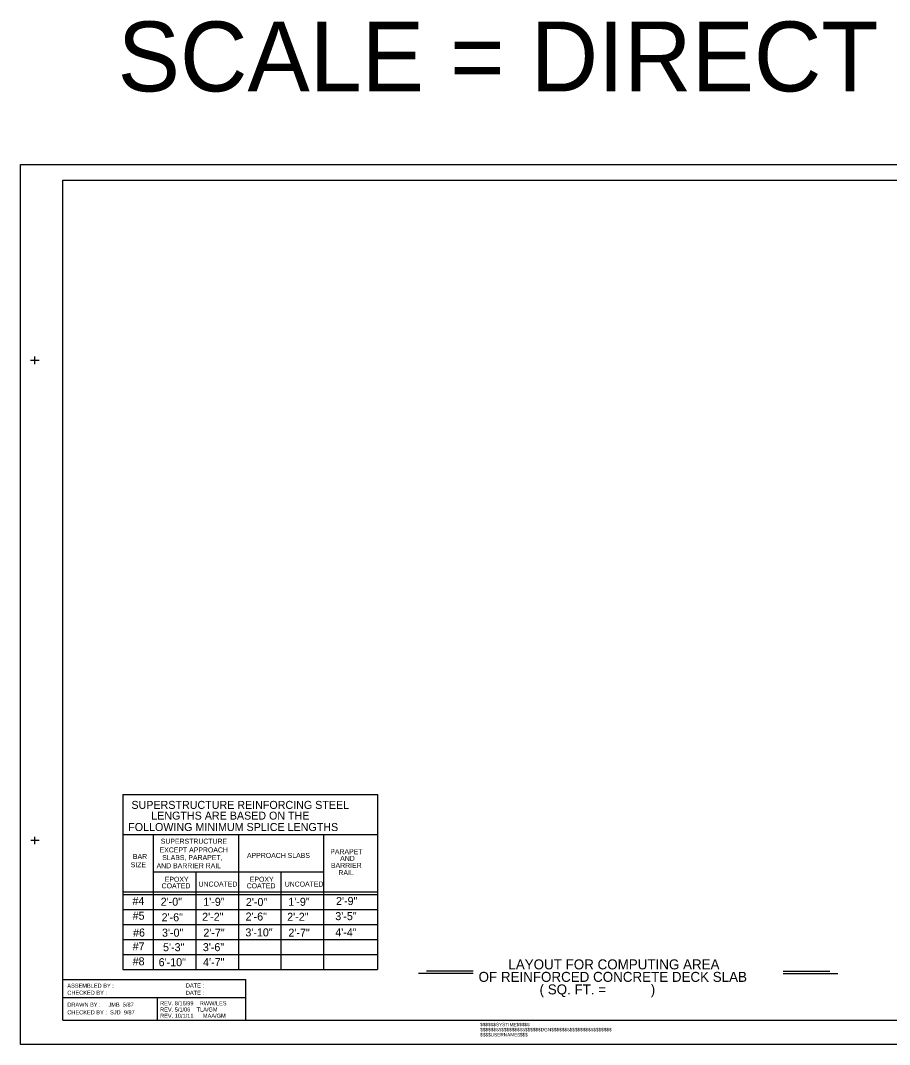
# Model space of a CAD drawing. Extents: x 0 to 331, y 0 to 256.
# Drawn here: x 0 to 217.1, y 0 to 256 of the extents above; entities that cross this region are included whole.
import ezdxf

# ---------------------------------------------------------------- set-up
doc = ezdxf.new("R2010")
doc.units = 0
for name, color, linetype in [('Plan Sheet', 7, 'Continuous'), ('Plot Label', 7, 'Continuous'), ('Plot Shape', 7, 'Continuous'), ('Text', 7, 'Continuous'), ('User Information Notes', 7, 'Continuous')]:
    doc.layers.add(name, color=color, linetype=linetype)

msp = doc.modelspace()

# ---------------------------------------------------------------- linework, layer by layer
at = {"layer": 'Plan Sheet'}
for p, q in [((0, 220), (0, 220)), ((10.54, 216.06), (330.54, 216.06)), ((10.54, 6.06), (10.54, 216.06)), ((3.57, 170.06), (3.57, 171.95)), ((2.51, 171.06), (4.7, 171.06)), ((25.55, 62.51), (89.17, 62.51)), ((25.55, 62.51), (25.55, 18.76)), ((89.17, 62.51), (89.17, 18.76)), ((3.57, 50.07), (3.57, 51.88)), ((25.55, 52.51), (89.17, 52.51)), ((33.18, 52.51), (33.18, 18.76)), ((54.43, 52.51), (54.43, 18.76)), ((75.68, 52.51), (75.68, 18.76)), ((2.55, 51.06), (4.65, 51.06)), ((33.18, 43.13), (75.68, 43.13)), ((43.81, 43.13), (43.81, 18.76)), ((65.06, 43.13), (65.06, 18.76)), ((25.55, 38.13), (89.17, 38.13)), ((25.55, 37.51), (89.17, 37.51)), ((25.55, 33.76), (89.17, 33.76)), ((25.55, 30.01), (89.17, 30.01)), ((25.55, 26.26), (89.17, 26.26)), ((25.55, 22.51), (89.17, 22.51)), ((25.55, 18.76), (89.17, 18.76)), ((10.54, 16.24), (56.28, 16.24)), ((56.28, 6.06), (56.28, 16.24)), ((56.28, 16.24), (56.28, 16.24)), ((56.28, 11.65), (10.54, 11.65)), ((34.21, 6.06), (34.21, 11.65)), ((10.54, 6.06), (330.54, 6.06)), ((10.54, 6.06), (56.28, 6.06)), ((0, 0), (0, 0))]:
    msp.add_line(p, q, dxfattribs=at)
at = {"layer": 'Plot Shape'}
msp.add_lwpolyline([(0, 220), (330.63, 220), (330.63, 0), (0, 0)], close=True, dxfattribs=at)
at = {"layer": 'Text'}
for p, q in [((113.1, 18.37), (101.44, 18.37)), ((190.52, 18.37), (202.18, 18.37)), ((113.1, 17.75), (99.44, 17.75)), ((190.52, 17.75), (204.18, 17.75))]:
    msp.add_line(p, q, dxfattribs=at)
at = {"layer": 'User Information Notes'}
for p, q in [((10.54, 216.06), (10.54, 216.06)), ((34.87, 6.68), (34.87, 6.68))]:
    msp.add_line(p, q, dxfattribs=at)

# ---------------------------------------------------------------- texts
at = {"layer": 'Plan Sheet'}
for s, height, p in [('SUPERSTRUCTURE REINFORCING STEEL', 2, (27.72, 58.9)), ('LENGTHS ARE BASED ON THE ', 2, (32.67, 56.22)), ('FOLLOWING MINIMUM SPLICE LENGTHS', 2, (26.92, 53.37)), ('SUPERSTRUCTURE', 1.25, (35.04, 50.19)), ('EXCEPT APPROACH', 1.25, (34.75, 48.02)), ('PARAPET', 1.25, (77.4, 47.58)), ('BAR', 1.25, (28.09, 46.38)), ('SLABS, PARAPET, ', 1.25, (35.41, 46.11)), ('APPROACH SLABS', 1.25, (56.59, 46.64)), ('AND', 1.25, (79.87, 45.91)), ('SIZE', 1.25, (27.54, 44.32)), ('AND BARRIER RAIL', 1.25, (34, 44.07)), ('BARRIER', 1.25, (77.57, 44.16)), ('RAIL', 1.25, (79.44, 42.34)), ('EPOXY ', 1.25, (36.05, 40.68)), ('EPOXY ', 1.25, (57.3, 40.68)), ('COATED', 1.25, (35.27, 39.04)), ('UNCOATED', 1.25, (44.51, 39.48)), ('COATED', 1.25, (56.52, 39.04)), ('UNCOATED', 1.25, (66.02, 39.48)), ('#4', 2, (27.98, 34.9)), ('2\'-0"', 2, (35.03, 34.7)), ('1\'-9"', 2, (45.67, 34.68)), ('2\'-0"', 2, (56.32, 34.63)), ('1\'-9"', 2, (66.92, 34.68)), ('2\'-9"', 2, (78.84, 34.87)), ('#5', 2, (28.02, 31.2)), ('2\'-6"', 2, (35.26, 30.81)), ('2\'-2"', 2, (45.39, 30.93)), ('2\'-6"', 2, (56.25, 31)), ('2\'-2"', 2, (66.64, 30.93)), ('3\'-5"', 2, (78.66, 31.09)), ('#6', 2, (28.13, 26.99)), ('3\'-0"', 2, (35.36, 26.96)), ('2\'-7"', 2, (45.69, 26.96)), ('3\'-10"', 2, (56.19, 27.03)), ('2\'-7"', 2, (66.94, 26.96)), ('4\'-4"', 2, (78.65, 27.04)), ('#7', 2, (28.02, 23.55)), ('5\'-3"', 2, (35.62, 23.33)), ('3\'-6"', 2, (45.56, 23.34)), ('#8', 2, (28.02, 19.8)), ('6\'-10"', 2, (34.52, 19.58)), ('4\'-7"', 2, (45.62, 19.59)), ('ASSEMBLED BY :', 1.0166, (11.7, 14.2)), ('CHECKED BY :', 1.0166, (11.7, 12.45)), ('DATE :', 1.017, (41.32, 14.25)), ('DATE :', 1.017, (41.32, 12.41)), ('DRAWN BY :     JMB  5/87', 1.0154, (11.7, 9.46)), ('REV. 8/16/99    RWW/LES', 1.0173, (34.87, 9.8)), ('CHECKED BY :  SJD  9/87', 1.0154, (11.7, 7.54)), ('REV. 5/1/06    TLA/GM', 1.0173, (34.87, 8.24)), ('REV. 10/1/11      MAA/GM', 1.0173, (34.87, 6.68))]:
    msp.add_text(s, height=height, dxfattribs=at).set_placement(p)
at = {"layer": 'Plot Label'}
for s, height, p in [('$$$$$$SYSTIME$$$$$', 0.8504, (114.87, 4.57)), ('$$$$$$$$$$$$$$$$$$$$$$$DGN$$$$$$$$$$$$$$$$$$$$$$$', 0.8556, (114.87, 3.3)), ('$$$$USERNAME$$$$', 0.8504, (114.87, 2.02))]:
    msp.add_text(s, height=height, dxfattribs=at).set_placement(p)
at = {"layer": 'Text'}
for s, p in [('LAYOUT FOR COMPUTING AREA', (121.9, 18.78)), ('OF REINFORCED CONCRETE DECK SLAB', (114.46, 15.66)), ('( SQ. FT. =            )', (129.7, 12.53))]:
    msp.add_text(s, height=2.5, dxfattribs=at).set_placement(p)
at = {"layer": 'User Information Notes'}
msp.add_text('SCALE = DIRECT', height=17.4623, dxfattribs=at).set_placement((24.27, 238.26))

doc.saveas('drawing.dxf')
